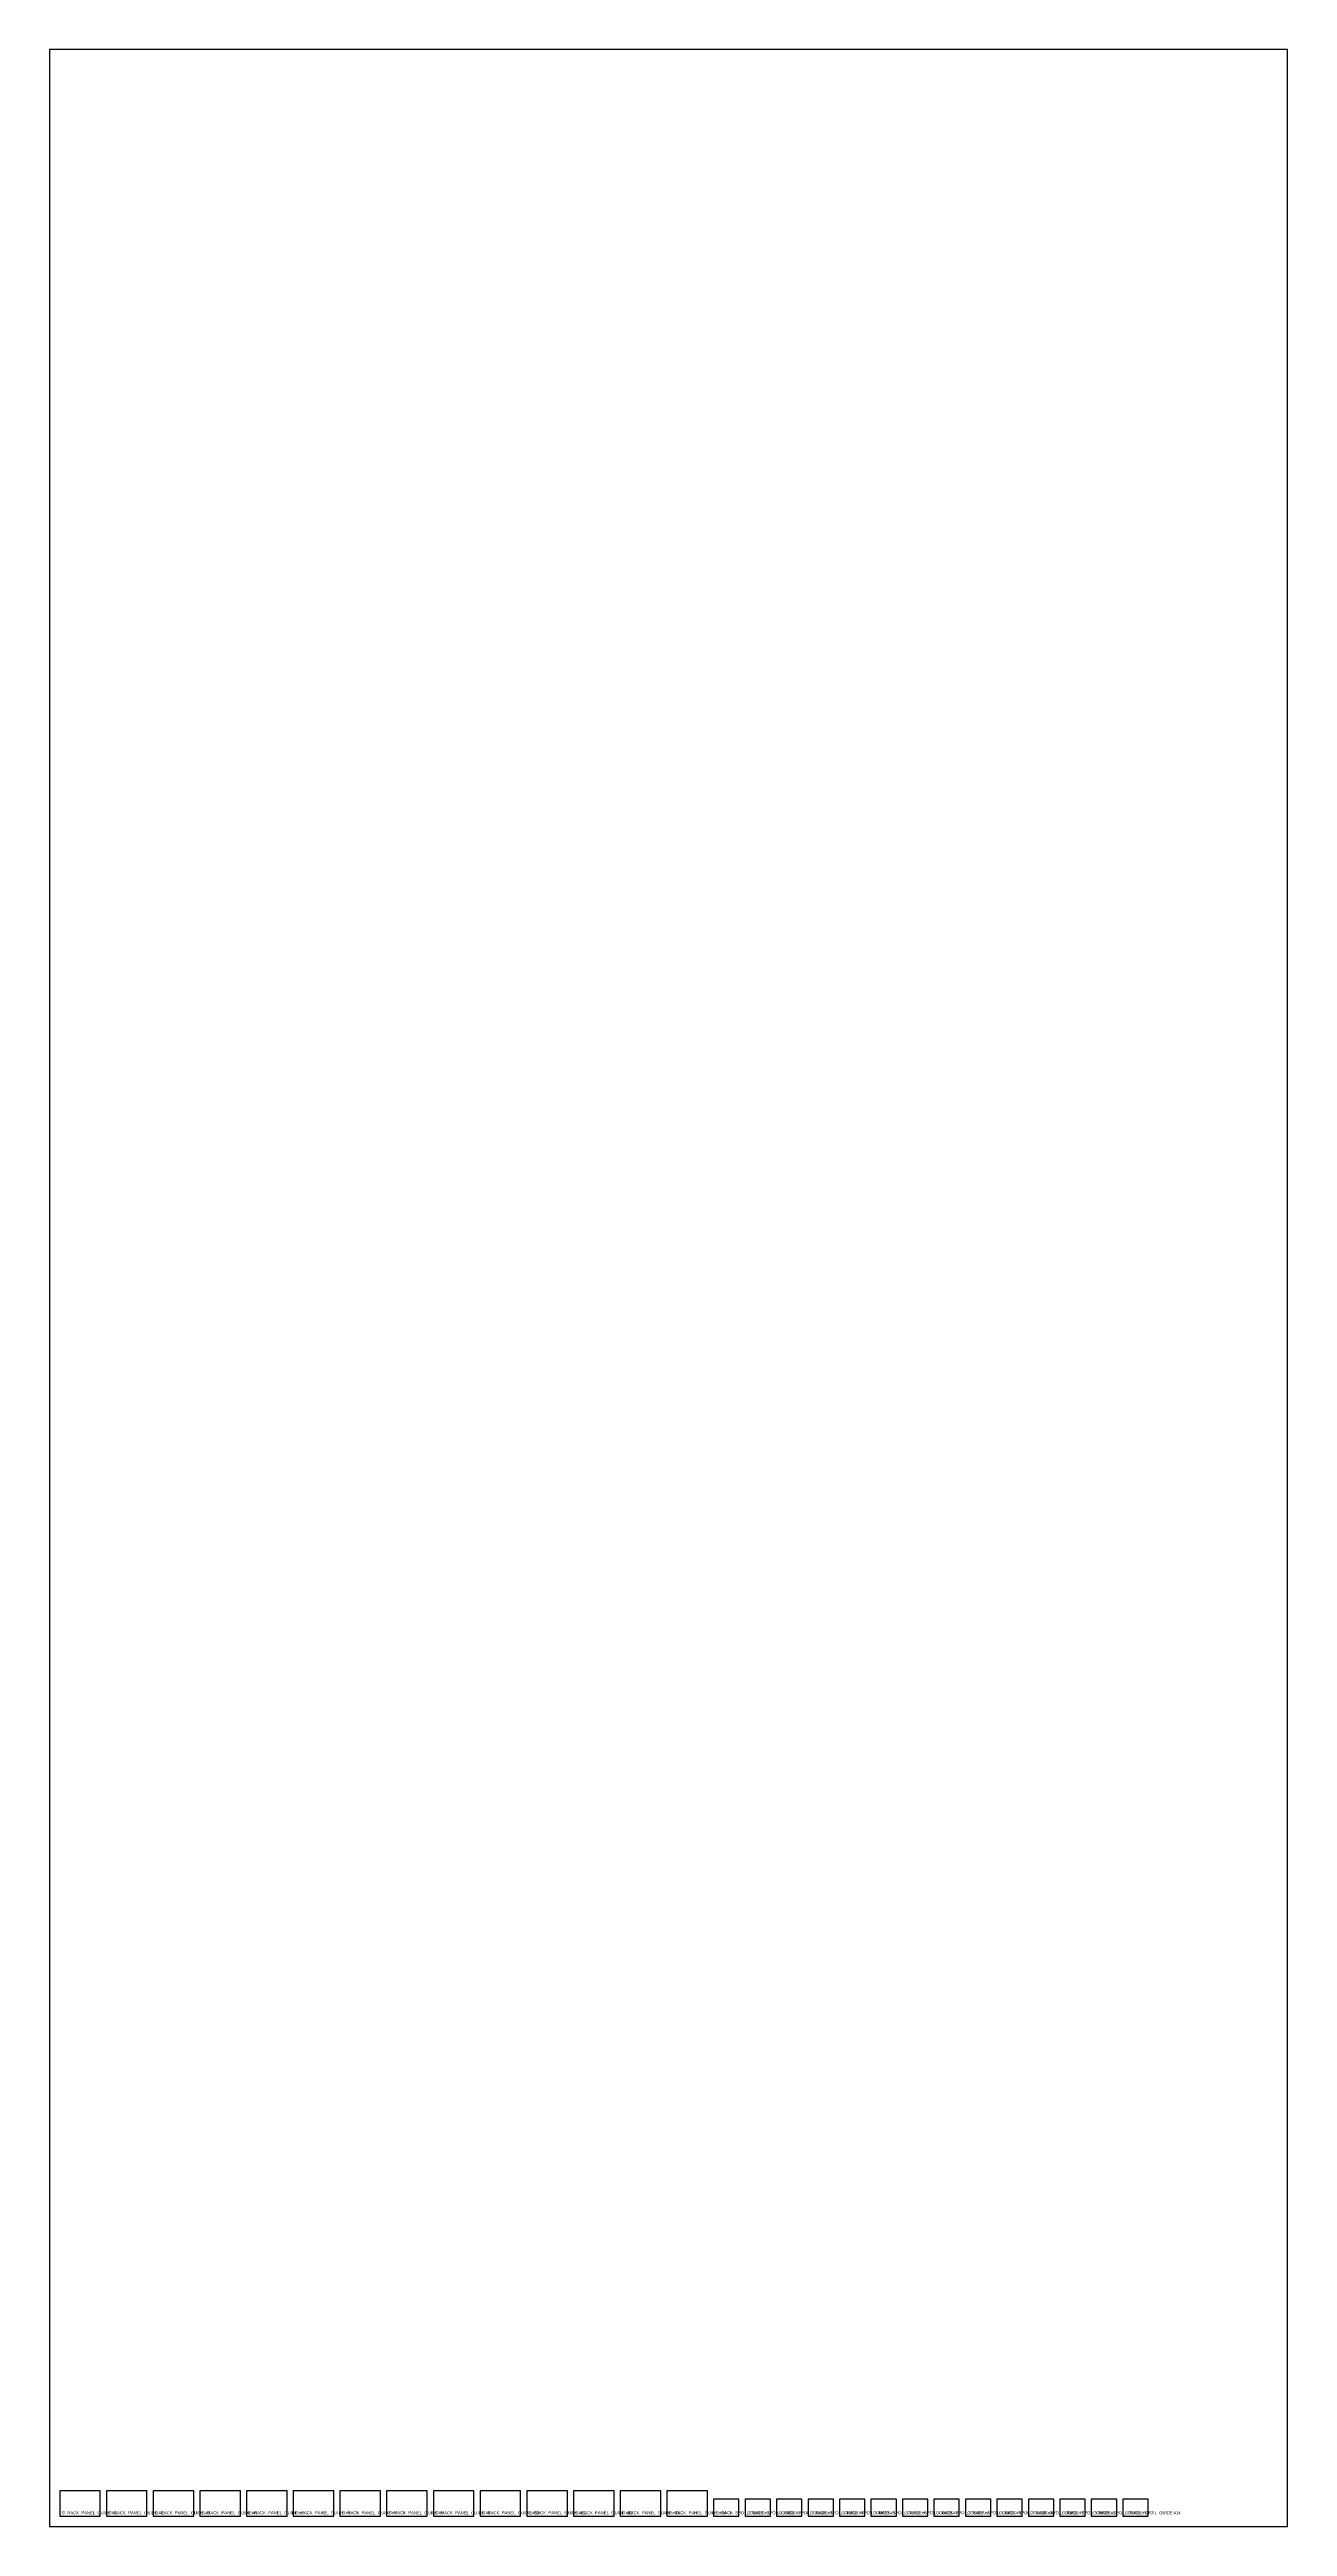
# Model space of a CAD drawing. Header units: millimetres. Extents: x 0 to 1219, y 0 to 2438.
import ezdxf

# ---------------------------------------------------------------- set-up
doc = ezdxf.new("R2010")
doc.units = ezdxf.units.MM
for name, color, linetype in [('CUT_OUTER', 7, 'Continuous'), ('PART_MARK_NO_CUT', 7, 'Continuous'), ('STOCK_NO_CUT', 7, 'Continuous')]:
    doc.layers.add(name, color=color, linetype=linetype)

msp = doc.modelspace()

# ---------------------------------------------------------------- linework, layer by layer
at = {"layer": 'CUT_OUTER'}
for points in [[(10, 10), (50, 10), (50, 35), (10, 35)], [(56, 10), (96, 10), (96, 35), (56, 35)], [(102, 10), (142, 10), (142, 35), (102, 35)], [(148, 10), (188, 10), (188, 35), (148, 35)], [(194, 10), (234, 10), (234, 35), (194, 35)], [(240, 10), (280, 10), (280, 35), (240, 35)], [(286, 10), (326, 10), (326, 35), (286, 35)], [(332, 10), (372, 10), (372, 35), (332, 35)], [(378, 10), (418, 10), (418, 35), (378, 35)], [(424, 10), (464, 10), (464, 35), (424, 35)], [(470, 10), (510, 10), (510, 35), (470, 35)], [(516, 10), (556, 10), (556, 35), (516, 35)], [(562, 10), (602, 10), (602, 35), (562, 35)], [(608, 10), (648, 10), (648, 35), (608, 35)], [(679, 10), (679, 27), (654, 27), (654, 10)], [(710, 10), (710, 27), (685, 27), (685, 10)], [(741, 10), (741, 27), (716, 27), (716, 10)], [(772, 10), (772, 27), (747, 27), (747, 10)], [(803, 10), (803, 27), (778, 27), (778, 10)], [(834, 10), (834, 27), (809, 27), (809, 10)], [(865, 10), (865, 27), (840, 27), (840, 10)], [(896, 10), (896, 27), (871, 27), (871, 10)], [(927, 10), (927, 27), (902, 27), (902, 10)], [(958, 10), (958, 27), (933, 27), (933, 10)], [(989, 10), (989, 27), (964, 27), (964, 10)], [(1020, 10), (1020, 27), (995, 27), (995, 10)], [(1051, 10), (1051, 27), (1026, 27), (1026, 10)], [(1082, 10), (1082, 27), (1057, 27), (1057, 10)]]:
    msp.add_lwpolyline(points, close=True, dxfattribs=at)
at = {"layer": 'STOCK_NO_CUT'}
msp.add_lwpolyline([(0, 0), (1219.2, 0), (1219.2, 2438.4), (0, 2438.4)], close=True, dxfattribs=at)

# ---------------------------------------------------------------- texts
at = {"layer": 'PART_MARK_NO_CUT'}
for s, p in [('G_RACK_PANEL_GUIDE #1', (12, 12)), ('G_RACK_PANEL_GUIDE #2', (58, 12)), ('G_RACK_PANEL_GUIDE #3', (104, 12)), ('G_RACK_PANEL_GUIDE #4', (150, 12)), ('G_RACK_PANEL_GUIDE #5', (196, 12)), ('G_RACK_PANEL_GUIDE #6', (242, 12)), ('G_RACK_PANEL_GUIDE #7', (288, 12)), ('G_RACK_PANEL_GUIDE #8', (334, 12)), ('G_RACK_PANEL_GUIDE #9', (380, 12)), ('G_RACK_PANEL_GUIDE #10', (426, 12)), ('G_RACK_PANEL_GUIDE #11', (472, 12)), ('G_RACK_PANEL_GUIDE #12', (518, 12)), ('G_RACK_PANEL_GUIDE #13', (564, 12)), ('G_RACK_PANEL_GUIDE #14', (610, 12)), ('G_RACK_SPOIL_GUIDE #1', (656, 12)), ('G_RACK_SPOIL_GUIDE #2', (687, 12)), ('G_RACK_SPOIL_GUIDE #3', (718, 12)), ('G_RACK_SPOIL_GUIDE #4', (749, 12)), ('G_RACK_SPOIL_GUIDE #5', (780, 12)), ('G_RACK_SPOIL_GUIDE #6', (811, 12)), ('G_RACK_SPOIL_GUIDE #7', (842, 12)), ('G_RACK_SPOIL_GUIDE #8', (873, 12)), ('G_RACK_SPOIL_GUIDE #9', (904, 12)), ('G_RACK_SPOIL_GUIDE #10', (935, 12)), ('G_RACK_SPOIL_GUIDE #11', (966, 12)), ('G_RACK_SPOIL_GUIDE #12', (997, 12)), ('G_RACK_SPOIL_GUIDE #13', (1028, 12)), ('G_RACK_SPOIL_GUIDE #14', (1059, 12))]:
    msp.add_text(s, height=3, dxfattribs=at).set_placement(p)

doc.saveas('drawing.dxf')
